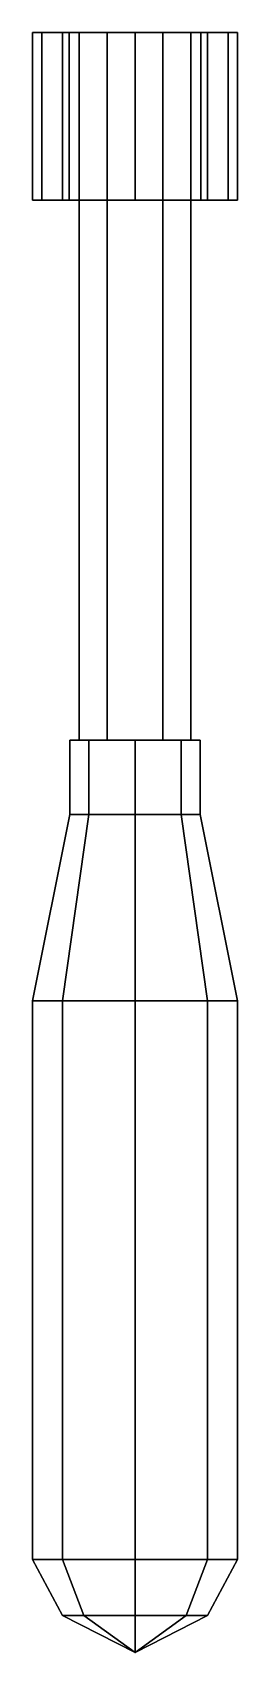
# Model space of a CAD drawing. Extents: x -0.055 to 0.055, y -0.87 to 0.
import ezdxf

# ---------------------------------------------------------------- set-up
doc = ezdxf.new("R2010")
doc.units = 0
doc.layers.add('ROCKET', color=1, linetype='CONTINUOUS')

msp = doc.modelspace()

# ---------------------------------------------------------------- linework, layer by layer
at = {"layer": 'ROCKET'}
for points in [[(-0.03889, 0, 0.03889), (-0.055, 0), (-0.055, -0.09), (-0.03889, -0.09, 0.03889)], [(-0.055, 0), (-0.03889, 0, -0.03889), (-0.03889, -0.09, -0.03889), (-0.055, -0.09)], [(-0.05, 0), (-0.03536, 0, 0.03536), (-0.03536, -0.09, 0.03536), (-0.05, -0.09)], [(-0.03536, 0, -0.03536), (-0.05, 0), (-0.05, -0.09), (-0.03536, -0.09, -0.03536)], [(0, 0, 0.055), (-0.03889, 0, 0.03889), (-0.03889, -0.09, 0.03889), (0, -0.09, 0.055)], [(-0.03889, 0, -0.03889), (0, 0, -0.055), (0, -0.09, -0.055), (-0.03889, -0.09, -0.03889)], [(-0.03536, 0, 0.03536), (0, 0, 0.05), (0, -0.09, 0.05), (-0.03536, -0.09, 0.03536)], [(0, 0, -0.05), (-0.03536, 0, -0.03536), (-0.03536, -0.09, -0.03536), (0, -0.09, -0.05)], [(-0.015, 0, 0.02598), (-0.03, 0), (-0.03, -0.38), (-0.015, -0.38, 0.02598)], [(-0.03, 0), (-0.015, 0, -0.02598), (-0.015, -0.38, -0.02598), (-0.03, -0.38)], [(0.03, 0), (-0.03, 0), (-0.015, 0, 0.02598), (0.015, 0, 0.02598)], [(0.015, 0, -0.02598), (-0.015, 0, -0.02598), (-0.03, 0), (0.03, 0)], [(0.015, 0, 0.02598), (-0.015, 0, 0.02598), (-0.015, -0.38, 0.02598), (0.015, -0.38, 0.02598)], [(-0.015, 0, -0.02598), (0.015, 0, -0.02598), (0.015, -0.38, -0.02598), (-0.015, -0.38, -0.02598)], [(0.03889, 0, 0.03889), (0, 0, 0.055), (0, -0.09, 0.055), (0.03889, -0.09, 0.03889)], [(0, 0, -0.055), (0.03889, 0, -0.03889), (0.03889, -0.09, -0.03889), (0, -0.09, -0.055)], [(0, 0, 0.05), (0.03536, 0, 0.03536), (0.03536, -0.09, 0.03536), (0, -0.09, 0.05)], [(0.03536, 0, -0.03536), (0, 0, -0.05), (0, -0.09, -0.05), (0.03536, -0.09, -0.03536)], [(0.03, 0), (0.015, 0, 0.02598), (0.015, -0.38, 0.02598), (0.03, -0.38)], [(0.015, 0, -0.02598), (0.03, 0), (0.03, -0.38), (0.015, -0.38, -0.02598)], [(0.03536, 0, 0.03536), (0.05, 0), (0.05, -0.09), (0.03536, -0.09, 0.03536)], [(0.05, 0), (0.03536, 0, -0.03536), (0.03536, -0.09, -0.03536), (0.05, -0.09)], [(0.055, 0), (0.03889, 0, 0.03889), (0.03889, -0.09, 0.03889), (0.055, -0.09)], [(0.03889, 0, -0.03889), (0.055, 0), (0.055, -0.09), (0.03889, -0.09, -0.03889)], [(-0.02475, -0.38, 0.02475), (-0.035, -0.38), (-0.035, -0.42), (-0.02475, -0.42, 0.02475)], [(-0.035, -0.38), (-0.02475, -0.38, -0.02475), (-0.02475, -0.42, -0.02475), (-0.035, -0.42)], [(0, -0.38, 0.035), (-0.02475, -0.38, 0.02475), (-0.02475, -0.42, 0.02475), (0, -0.42, 0.035)], [(-0.02475, -0.38, -0.02475), (0, -0.38, -0.035), (0, -0.42, -0.035), (-0.02475, -0.42, -0.02475)], [(0.02475, -0.38, 0.02475), (0, -0.38, 0.035), (0, -0.42, 0.035), (0.02475, -0.42, 0.02475)], [(0, -0.38, -0.035), (0.02475, -0.38, -0.02475), (0.02475, -0.42, -0.02475), (0, -0.42, -0.035)], [(0.035, -0.38), (0.02475, -0.38, 0.02475), (0.02475, -0.42, 0.02475), (0.035, -0.42)], [(0.02475, -0.38, -0.02475), (0.035, -0.38), (0.035, -0.42), (0.02475, -0.42, -0.02475)], [(-0.03889, -0.52, -0.03889), (-0.055, -0.52), (-0.035, -0.42), (-0.02475, -0.42, -0.02475)], [(-0.055, -0.52), (-0.03889, -0.52, 0.03889), (-0.02475, -0.42, 0.02475), (-0.035, -0.42)], [(0, -0.52, -0.055), (-0.03889, -0.52, -0.03889), (-0.02475, -0.42, -0.02475), (0, -0.42, -0.035)], [(-0.03889, -0.52, 0.03889), (0, -0.52, 0.055), (0, -0.42, 0.035), (-0.02475, -0.42, 0.02475)], [(0.03889, -0.52, -0.03889), (0, -0.52, -0.055), (0, -0.42, -0.035), (0.02475, -0.42, -0.02475)], [(0, -0.52, 0.055), (0.03889, -0.52, 0.03889), (0.02475, -0.42, 0.02475), (0, -0.42, 0.035)], [(0.055, -0.52), (0.03889, -0.52, -0.03889), (0.02475, -0.42, -0.02475), (0.035, -0.42)], [(0.03889, -0.52, 0.03889), (0.055, -0.52), (0.035, -0.42), (0.02475, -0.42, 0.02475)], [(-0.03889, -0.52, 0.03889), (-0.055, -0.52), (-0.055, -0.82), (-0.03889, -0.82, 0.03889)], [(-0.055, -0.52), (-0.03889, -0.52, -0.03889), (-0.03889, -0.82, -0.03889), (-0.055, -0.82)], [(0, -0.52, 0.055), (-0.03889, -0.52, 0.03889), (-0.03889, -0.82, 0.03889), (0, -0.82, 0.055)], [(-0.03889, -0.52, -0.03889), (0, -0.52, -0.055), (0, -0.82, -0.055), (-0.03889, -0.82, -0.03889)], [(0.03889, -0.52, 0.03889), (0, -0.52, 0.055), (0, -0.82, 0.055), (0.03889, -0.82, 0.03889)], [(0, -0.52, -0.055), (0.03889, -0.52, -0.03889), (0.03889, -0.82, -0.03889), (0, -0.82, -0.055)], [(0.055, -0.52), (0.03889, -0.52, 0.03889), (0.03889, -0.82, 0.03889), (0.055, -0.82)], [(0.03889, -0.52, -0.03889), (0.055, -0.52), (0.055, -0.82), (0.03889, -0.82, -0.03889)], [(-0.03889, -0.85), (-0.055, -0.82), (-0.03889, -0.82, -0.03889), (-0.0275, -0.85, -0.0275)], [(-0.0275, -0.85, 0.0275), (-0.03889, -0.82, 0.03889), (-0.055, -0.82), (-0.03889, -0.85)], [(-0.0275, -0.85, -0.0275), (-0.03889, -0.82, -0.03889), (0, -0.82, -0.055), (0, -0.85, -0.03889)], [(0, -0.85, 0.03889), (0, -0.82, 0.055), (-0.03889, -0.82, 0.03889), (-0.0275, -0.85, 0.0275)], [(0, -0.85, -0.03889), (0, -0.82, -0.055), (0.03889, -0.82, -0.03889), (0.0275, -0.85, -0.0275)], [(0.0275, -0.85, 0.0275), (0.03889, -0.82, 0.03889), (0, -0.82, 0.055), (0, -0.85, 0.03889)], [(0.0275, -0.85, -0.0275), (0.03889, -0.82, -0.03889), (0.055, -0.82), (0.03889, -0.85)], [(0.03889, -0.85), (0.055, -0.82), (0.03889, -0.82, 0.03889), (0.0275, -0.85, 0.0275)], [(0, -0.87), (-0.03889, -0.85), (-0.0275, -0.85, -0.0275), (0, -0.87)], [(0, -0.87), (-0.0275, -0.85, 0.0275), (-0.03889, -0.85), (0, -0.87)], [(0, -0.87), (-0.0275, -0.85, -0.0275), (0, -0.85, -0.03889), (0, -0.87)], [(0, -0.87), (0, -0.85, 0.03889), (-0.0275, -0.85, 0.0275), (0, -0.87)], [(0, -0.87), (0, -0.85, -0.03889), (0.0275, -0.85, -0.0275), (0, -0.87)], [(0, -0.87), (0.0275, -0.85, -0.0275), (0.03889, -0.85), (0, -0.87)], [(0, -0.87), (0.03889, -0.85), (0.0275, -0.85, 0.0275), (0, -0.87)], [(0, -0.87), (0.0275, -0.85, 0.0275), (0, -0.85, 0.03889), (0, -0.87)]]:
    msp.add_3dface(points, dxfattribs=at)

doc.saveas('drawing.dxf')
